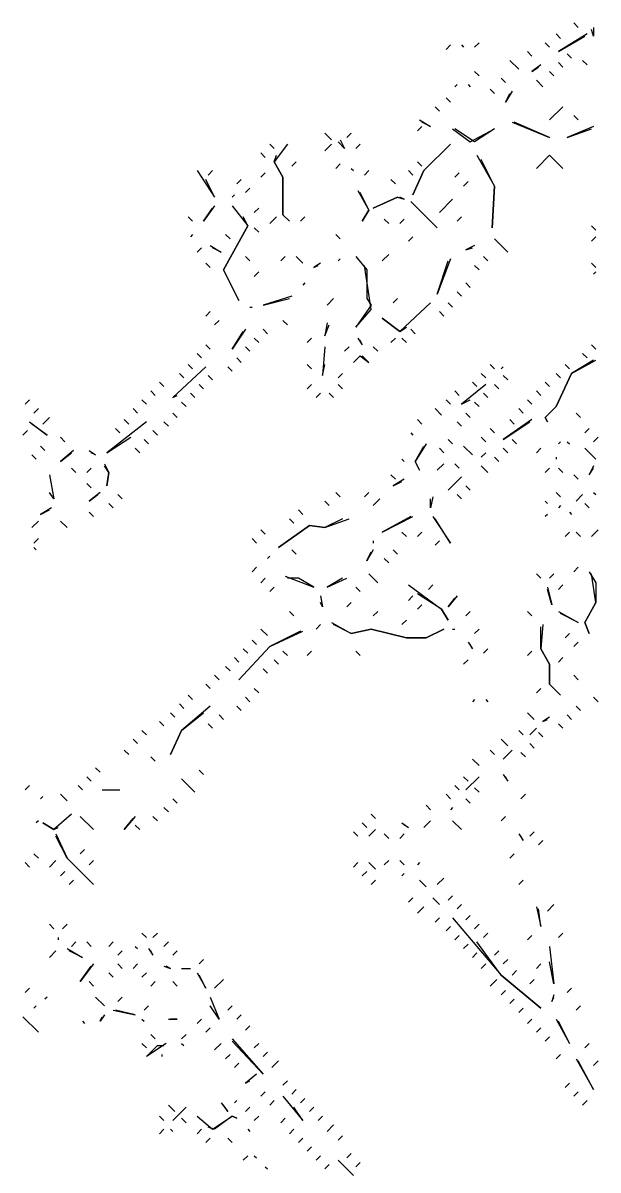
# Model space of a CAD drawing. Extents: x 1 to 2775, y -31 to 2075.
# Drawn here: x 1711.8 to 1755.3, y 828.6 to 915.3 of the extents above; entities that cross this region are included whole.
import ezdxf

# ---------------------------------------------------------------- set-up
doc = ezdxf.new("R2010")
doc.units = 0
doc.layers.add('LINEWORK', color=4, linetype='CONTINUOUS')

msp = doc.modelspace()

# ---------------------------------------------------------------- linework, layer by layer
at = {"layer": 'LINEWORK'}
for points in [[(1753.5, 915.3333), (1753.8333, 915)], [(1752.1667, 914.5), (1752.5, 914.1667)], [(1754.5, 914.5), (1752.3333, 913.1667), (1754.3333, 914.3333)], [(1755, 915), (1755, 914.3333), (1754.8333, 914.8333)], [(1744.1667, 913.6667), (1743.8333, 913.3333)], [(1745, 913.6667), (1745.1667, 913.5)], [(1746.3333, 913.8333), (1746, 913.5)], [(1751.3333, 913.8333), (1751.6667, 913.5)], [(1750, 913.1667), (1750.3333, 912.8333)], [(1753, 913), (1753.3333, 912.6667)], [(1748.6667, 912.5), (1749.3333, 911.8333)], [(1751, 912.1667), (1750.3333, 911.6667), (1750.8333, 912)], [(1752.3333, 912.3333), (1752.6667, 912)], [(1754.1667, 912.5), (1754.5, 912.1667)], [(1746, 911.6667), (1746.3333, 911.3333)], [(1748, 911.1667), (1748.3333, 910.8333)], [(1750.6667, 911), (1751.1667, 910.5)], [(1751.6667, 911.6667), (1752, 911.3333)], [(1744.6667, 910.6667), (1744.5, 910.5)], [(1745.5, 910.6667), (1745.6667, 910.5)], [(1747.1667, 910.3333), (1747.5, 910)], [(1748.8333, 910.1667), (1748.3333, 909.3333), (1748.6667, 910)], [(1743.8333, 909.6667), (1744.1667, 909.3333)], [(1743, 909), (1743.3333, 908.6667)], [(1752.6667, 909), (1751.6667, 908)], [(1753.5, 908.3333), (1753.8333, 908)], [(1742, 907.5), (1741.6667, 907.1667)], [(1741.8333, 908), (1742.6667, 907.5), (1742, 907.8333)], [(1748.8333, 907.8333), (1751.6667, 906.6667), (1749, 907.8333)], [(1755, 907.5), (1753, 906.6667), (1754.8333, 907.3333)], [(1734.6667, 907), (1735.1667, 906.5)], [(1736.6667, 907), (1736.3333, 906.6667)], [(1744.3333, 907.3333), (1745.6667, 906.3333), (1747.5, 907.3333), (1746, 906.3333), (1744.5, 907.3333)], [(1730.5, 906.1667), (1730.8333, 905.8333)], [(1731.8333, 906.1667), (1730.8333, 904.8333), (1731.5, 903.6667), (1731.5, 900.8333), (1732, 900.3333), (1731.5, 900.8333), (1731.5, 903.6667), (1730.8333, 904.8333), (1731, 905.3333)], [(1735.1667, 906.1667), (1734.6667, 905.6667)], [(1735.8333, 906.5), (1736.1667, 905.8333), (1735.6667, 906.3333)], [(1737.3333, 906.1667), (1737, 905.8333)], [(1744.1667, 906.1667), (1742.1667, 904.1667), (1741.3333, 902.3333), (1742.1667, 904.1667)], [(1729.8333, 905.5), (1730.1667, 905.1667)], [(1732.5, 904.8333), (1732.1667, 904.5)], [(1741.6667, 904.8333), (1742, 904.5)], [(1746.1667, 905.3333), (1747.5, 903), (1747.3333, 899.8333), (1747.5, 903), (1746.5, 905)], [(1751.6667, 905.3333), (1750.6667, 904.3333), (1751.6667, 905.3333), (1752.6667, 904.3333)], [(1725, 904.1667), (1726.3333, 902.1667), (1725.6667, 903.5)], [(1726.1667, 904.1667), (1725.8333, 903.8333)], [(1730.1667, 904), (1729.8333, 903.6667)], [(1735.8333, 904.6667), (1735.5, 904.3333)], [(1736.6667, 904.3333), (1736.8333, 904.1667)], [(1738, 904.1667), (1737.6667, 903.8333)], [(1741, 904.1667), (1741.3333, 903.8333)], [(1744.8333, 904), (1744.5, 903.6667)], [(1728.3333, 903.5), (1728, 903.1667)], [(1739.6667, 903.5), (1740, 903.1667)], [(1745.5, 903.3333), (1745.1667, 903)], [(1727.8333, 902.3333), (1727.6667, 902.1667)], [(1729, 902.8333), (1728.6667, 902.5)], [(1737.1667, 902.6667), (1738, 901.1667), (1737.5, 900.3333), (1738, 901.1667), (1737.3333, 902.5)], [(1726.3333, 901.5), (1725.5, 900.3333), (1726.1667, 901.3333)], [(1727.6667, 901.5), (1728.8333, 900), (1727, 896.6667), (1728.1667, 894.3333), (1727, 896.6667), (1728.8333, 900), (1728.5, 900.6667)], [(1729.6667, 901.3333), (1729.3333, 901)], [(1740.1667, 902.1667), (1738.3333, 901.3333), (1740.1667, 902.1667), (1740.6667, 902), (1740.3333, 902.1667)], [(1741.1667, 901.8333), (1743.1667, 899.8333)], [(1744.3333, 902), (1743.3333, 901)], [(1724.3333, 900.6667), (1724.6667, 900.3333)], [(1731, 900.6667), (1730.5, 900.1667)], [(1733.1667, 900.6667), (1732.8333, 900.3333)], [(1739.1667, 900.5), (1739.5, 900.1667)], [(1740.6667, 900.5), (1740.3333, 900.1667)], [(1745, 900.6667), (1744.6667, 900.3333)], [(1729.3333, 899.8333), (1729.6667, 899.5)], [(1754.8333, 900), (1755.1667, 899.6667)], [(1724.6667, 899.3333), (1724.5, 899.1667)], [(1727.1667, 899.3333), (1727.5, 899)], [(1735.5, 899.3333), (1735.8333, 899)], [(1741.3333, 899.1667), (1741, 898.8333)], [(1747.5, 899), (1748.5, 898)], [(1755.1667, 899.1667), (1754.8333, 898.8333)], [(1725.3333, 898.3333), (1725, 898)], [(1726, 898.5), (1726.8333, 898), (1726.1667, 898.3333)], [(1746, 898.5), (1745.3333, 898.1667), (1745.8333, 898.3333)], [(1725.6667, 897.1667), (1726, 896.8333)], [(1728.6667, 897.6667), (1729, 897.3333)], [(1731.6667, 897.6667), (1731.3333, 897.3333)], [(1732.5, 897.6667), (1733, 897.1667)], [(1734.3333, 897.1667), (1733.8333, 896.8333), (1734.1667, 897)], [(1735.8333, 897.5), (1735.6667, 897.3333)], [(1737, 897.6667), (1737.8333, 896.6667), (1737.8333, 894.5), (1738.1667, 894), (1737, 892.3333), (1738.1667, 893.6667), (1737.6667, 897)], [(1739.5, 897.8333), (1739, 897.3333)], [(1744.1667, 897.5), (1743.1667, 894.8333), (1744, 897.3333)], [(1746, 897), (1746.3333, 896.6667)], [(1746.6667, 897.6667), (1747, 897.3333)], [(1754.8333, 897.1667), (1755.1667, 896.8333)], [(1729.6667, 896.5), (1729.3333, 896.1667)], [(1755.1667, 896.5), (1755, 896.3333)], [(1733.1667, 895.6667), (1733, 895.5)], [(1745.3333, 895.6667), (1745.6667, 895.3333)], [(1732.1667, 894.6667), (1730, 894), (1732, 894.5)], [(1735.3333, 894.5), (1734.8333, 894)], [(1740.1667, 894.5), (1739.8333, 894.1667)], [(1744.6667, 895), (1745, 894.6667)], [(1729, 893.8333), (1729.1667, 893.8333)], [(1742.6667, 894.1667), (1740.3333, 892), (1739, 893), (1740.3333, 892), (1740.8333, 892.3333)], [(1744, 894.1667), (1744.3333, 893.8333)], [(1726, 893.5), (1725.6667, 893.1667)], [(1726.6667, 892.8333), (1726.3333, 892.5)], [(1731.5, 892.8333), (1731.8333, 892.5)], [(1734.8333, 892.6667), (1734.6667, 891.6667), (1735, 892.5)], [(1743.3333, 893.5), (1743.6667, 893.1667)], [(1728.6667, 892.1667), (1727.6667, 890.6667), (1728.5, 892)], [(1730, 892.1667), (1730.3333, 891.8333)], [(1741.1667, 892.1667), (1741.5, 891.8333)], [(1725.6667, 891), (1726, 890.6667)], [(1729.3333, 891.5), (1729.6667, 891.1667)], [(1733.6667, 891.5), (1733.3333, 891.1667)], [(1737.1667, 891.5), (1737.5, 891), (1737.3333, 891.3333)], [(1740, 891.5), (1739.6667, 891.1667)], [(1740.5, 891.5), (1740.8333, 891.1667)], [(1754.8333, 891), (1755.1667, 890.6667)], [(1725, 890.3333), (1725.3333, 890)], [(1728.6667, 890.8333), (1729, 890.5)], [(1734.6667, 890.8333), (1734.5, 888.6667), (1734.6667, 889.5)], [(1736.5, 890.8333), (1736.1667, 890.5)], [(1737.3333, 890.1667), (1736.8333, 889.6667), (1737.3333, 890.1667), (1738, 889.6667), (1737.5, 890.1667)], [(1738.3333, 890.8333), (1738.6667, 890.5)], [(1754.1667, 890.3333), (1754.5, 890)], [(1725.6667, 889.3333), (1723.1667, 887), (1723.5, 887.1667)], [(1724.3333, 889.5), (1724.6667, 889.1667)], [(1727.3333, 889.3333), (1727.6667, 889)], [(1728, 890), (1728.3333, 889.6667)], [(1733.3333, 889.5), (1733.6667, 889.1667)], [(1747.1667, 889.5), (1747.5, 889.1667)], [(1748.1667, 889.3333), (1748, 889.1667)], [(1755, 889.8333), (1753.3333, 888.8333), (1752.1667, 886.3333), (1751.3333, 885.5), (1751.5, 885.1667), (1751.3333, 885.5), (1752.1667, 886.3333), (1753.3333, 888.8333), (1755.1667, 889.8333)], [(1752.8333, 889.5), (1753.1667, 889.1667)], [(1723.6667, 888.8333), (1724, 888.5)], [(1725.8333, 888.6667), (1726.1667, 888.3333)], [(1736, 888.8333), (1735.6667, 888.5)], [(1746.5, 888.8333), (1746.8333, 888.5)], [(1748.1667, 888.6667), (1748.5, 888.3333)], [(1752.1667, 888.8333), (1752.5, 888.5)], [(1721.5, 887.5), (1721.8333, 887.1667)], [(1722.1667, 888.1667), (1722.5, 887.8333)], [(1725.1667, 888), (1725.5, 887.6667)], [(1733.6667, 888), (1733.3333, 887.6667)], [(1735.6667, 888), (1736, 887.6667)], [(1744.5, 887.5), (1744.8333, 887.1667)], [(1746.8333, 888), (1745, 886.5), (1745.6667, 886.8333)], [(1745.8333, 888.1667), (1746.1667, 887.8333)], [(1747.5, 888), (1747.8333, 887.6667)], [(1750.6667, 887.5), (1751, 887.1667)], [(1751.3333, 888.1667), (1751.6667, 887.8333)], [(1712.3333, 886.8333), (1712, 886.5)], [(1720.8333, 886.8333), (1721.1667, 886.5)], [(1723.8333, 886.6667), (1724.1667, 886.3333)], [(1724.5, 887.3333), (1724.8333, 887)], [(1734.3333, 887.3333), (1734, 887)], [(1735, 887.3333), (1735.3333, 887)], [(1743.8333, 886.8333), (1744.1667, 886.5)], [(1746, 886.6667), (1746.3333, 886.3333)], [(1746.6667, 887.3333), (1747, 887)], [(1750, 886.8333), (1750.3333, 886.5)], [(1713, 886.1667), (1712.6667, 885.8333)], [(1720.1667, 886.1667), (1720.5, 885.8333)], [(1723.1667, 885.8333), (1723.5, 885.5)], [(1743, 886.1667), (1743.5, 885.6667)], [(1745.3333, 885.8333), (1745.6667, 885.5)], [(1749.3333, 886.1667), (1749.6667, 885.8333)], [(1753.6667, 885.8333), (1754, 885.5)], [(1712.3333, 885.1667), (1713.6667, 884.1667), (1712.5, 885)], [(1713.8333, 885.5), (1713.3333, 885)], [(1721.1667, 885.1667), (1718.1667, 882.8333), (1720, 884)], [(1719.5, 885.3333), (1719.8333, 885)], [(1722.5, 885.1667), (1722.8333, 884.8333)], [(1741.6667, 885.3333), (1742, 885)], [(1744.6667, 885.1667), (1745, 884.8333)], [(1750.3333, 885.3333), (1748.1667, 883.8333), (1750.1667, 885.1667)], [(1748.6667, 885.3333), (1749, 885)], [(1712.1667, 884.5), (1711.8333, 884.1667)], [(1714.6667, 884), (1715, 883.6667)], [(1718.8333, 884.6667), (1719.1667, 884.3333)], [(1721.6667, 884.5), (1722, 884.1667)], [(1741.1667, 884.3333), (1741.3333, 884.1667)], [(1746.5, 884), (1746.8333, 883.6667)], [(1747.1667, 884.6667), (1747.5, 884.3333)], [(1754.6667, 884.6667), (1754.3333, 884.3333)], [(1755.3333, 884), (1755, 883.6667)], [(1713.1667, 883.3333), (1713.5, 883)], [(1720.3333, 883.1667), (1720.6667, 882.8333)], [(1721, 883.8333), (1721.3333, 883.5)], [(1742.3333, 883.5), (1741.5, 882.1667), (1741.8333, 881.5), (1741.5, 882.1667), (1742.1667, 883.3333)], [(1743.3333, 883.1667), (1743.6667, 882.8333)], [(1744, 883.8333), (1744.3333, 883.5)], [(1745.1667, 883.3333), (1745.8333, 882.6667)], [(1748.1667, 883.1667), (1748.5, 882.8333)], [(1748.8333, 883.8333), (1749.1667, 883.5)], [(1751, 883.1667), (1750.6667, 882.8333)], [(1752.5, 883.6667), (1752.3333, 883.5)], [(1753, 883.6667), (1753.1667, 883.5)], [(1754.3333, 883.1667), (1755.1667, 882.3333)], [(1712.5, 882.6667), (1712.8333, 882.3333)], [(1715.6667, 883), (1714.6667, 882.1667), (1715.5, 882.8333)], [(1716.8333, 883), (1717.3333, 882.6667), (1717, 882.8333)], [(1740.5, 882.3333), (1740.6667, 882.1667)], [(1746.8333, 882.8333), (1746.5, 882.5)], [(1747.5, 882.5), (1747.8333, 882.1667)], [(1752.1667, 882.5), (1752.1667, 882.3333)], [(1715.5, 881.6667), (1715.8333, 881.3333)], [(1717, 881.6667), (1716.6667, 881.3333)], [(1718, 882), (1718.3333, 881.3333), (1718.1667, 880.3333), (1718.3333, 881.3333), (1718, 881.8333)], [(1743.6667, 882), (1743.1667, 881.5)], [(1744.5, 882), (1744.8333, 881.6667)], [(1746.5, 881.8333), (1747, 881.3333)], [(1751.6667, 881.6667), (1751.3333, 881.3333)], [(1752.3333, 881.6667), (1752.6667, 881.3333)], [(1755, 881.8333), (1754.6667, 881.1667), (1755, 881.6667)], [(1713.8333, 881.1667), (1714.1667, 879.3333), (1713.8333, 879.8333)], [(1739.6667, 881.1667), (1740, 880.8333)], [(1740.6667, 880.8333), (1739.8333, 880.3333), (1740.5, 880.6667)], [(1745, 881), (1744, 880), (1744.8333, 880.8333)], [(1753.5, 881.1667), (1753.8333, 880.8333)], [(1716.6667, 880.5), (1717, 880.1667)], [(1717.6667, 879.8333), (1716.8333, 879.1667), (1717.5, 879.6667)], [(1719, 879.6667), (1719.3333, 879.3333)], [(1735.5, 879.8333), (1735.8333, 879.5)], [(1738, 879.8333), (1737.6667, 879.5)], [(1744.6667, 879.6667), (1745, 879.3333)], [(1745.3333, 880.3333), (1745.6667, 880)], [(1752.1667, 879.8333), (1752.5, 879.5)], [(1754.1667, 879.6667), (1753.6667, 879.1667)], [(1755, 879.8333), (1755.1667, 879.6667)], [(1718.3333, 879), (1718.6667, 878.6667)], [(1734.6667, 879.1667), (1735, 878.8333)], [(1738.8333, 879.3333), (1738.3333, 878.8333)], [(1742.8333, 879.5), (1742.6667, 878.6667), (1742.6667, 879.3333)], [(1751.3333, 879.1667), (1751.5, 879)], [(1752.5, 878.8333), (1752.3333, 878.6667)], [(1754.3333, 879), (1754.6667, 878.6667)], [(1714, 878.6667), (1713.1667, 878.1667), (1713.8333, 878.5)], [(1716.8333, 878.3333), (1717.1667, 878)], [(1732.6667, 878.5), (1733, 878.1667)], [(1741.1667, 878), (1739, 876.8333), (1741.3333, 878)], [(1742.8333, 878), (1744.1667, 876), (1743, 877.8333)], [(1751.5, 878.1667), (1751.3333, 878)], [(1753.1667, 878.3333), (1753.3333, 878.1667)], [(1713, 877.6667), (1712.5, 877.1667)], [(1714.6667, 877.6667), (1715.1667, 877.1667)], [(1736, 877.8333), (1734.6667, 877.1667), (1733.5, 877.3333), (1731.1667, 875.6667), (1733.5, 877.3333), (1734.6667, 877.1667), (1736.5, 877.8333)], [(1732, 877.8333), (1732.3333, 877.5)], [(1713, 876.3333), (1712.6667, 876)], [(1729.1667, 876.3333), (1729.5, 876)], [(1729.8333, 877), (1730.1667, 876.6667)], [(1740.5, 876.8333), (1740.8333, 876.5)], [(1742, 876.8333), (1741.6667, 876.5)], [(1753.1667, 876.8333), (1752.8333, 876.5)], [(1753.6667, 876.8333), (1754, 876.5)], [(1755.3333, 877), (1754.8333, 876.5)], [(1712.6667, 875.6667), (1712.8333, 875.5)], [(1732.1667, 875.5), (1732.5, 875.1667)], [(1738.3333, 875.5), (1737.8333, 874.6667), (1738.1667, 875.3333)], [(1738.3333, 876.1667), (1738.3333, 876)], [(1739.8333, 875.5), (1740.1667, 875.1667)], [(1743.3333, 876.1667), (1743, 875.8333)], [(1730.5, 875), (1730.3333, 874.8333)], [(1739.1667, 874.8333), (1739.5, 874.5)], [(1729.5, 874.1667), (1729.1667, 873.8333)], [(1738, 873.6667), (1738.6667, 873)], [(1750.6667, 873.6667), (1751, 873.3333)], [(1752, 873.6667), (1751.6667, 873.3333)], [(1753.8333, 874.1667), (1753.5, 873.8333)], [(1754.6667, 873.8333), (1755.1667, 873), (1755.1667, 871.5), (1754.3333, 870), (1754.6667, 869.1667), (1754.3333, 870), (1755.1667, 871.5), (1754.8333, 873.6667)], [(1730.1667, 873.3333), (1729.8333, 873)], [(1731.6667, 873.5), (1733.8333, 872.6667), (1732.6667, 873.3333), (1731.8333, 873.3333)], [(1736, 873.3333), (1734.8333, 872.6667), (1736.3333, 873.3333)], [(1741, 872.8333), (1743.5, 871), (1744, 870.1667), (1743.5, 871), (1741.6667, 872.1667)], [(1742.8333, 872.8333), (1742.5, 872.5)], [(1752.6667, 872.8333), (1752.3333, 872.5)], [(1730.8333, 872.6667), (1730.5, 872.3333)], [(1734.3333, 872), (1734.5, 871.1667), (1734.3333, 871.5)], [(1737, 872.6667), (1737.3333, 872.3333)], [(1741.3333, 872), (1741, 871.6667)], [(1744.6667, 872), (1744, 871.1667), (1744.5, 871.8333)], [(1751.5, 872.6667), (1751.8333, 871.3333), (1751.5, 872.5)], [(1736.6667, 871.5), (1736.3333, 871.1667)], [(1742, 871.3333), (1741.6667, 871)], [(1732, 870.8333), (1732.3333, 870.5)], [(1738.6667, 870.8333), (1738.3333, 870.5)], [(1740.8333, 870.1667), (1740.5, 869.8333)], [(1745.6667, 870.8333), (1745.3333, 870.5)], [(1750, 870.8333), (1750.3333, 870.5)], [(1752.3333, 870.8333), (1753.8333, 870), (1752.5, 870.6667)], [(1732.8333, 869.3333), (1730.5, 868.1667), (1728.1667, 865.6667), (1730.5, 868.1667), (1733, 869.3333)], [(1729.8333, 869.5), (1730.3333, 869)], [(1734.3333, 869.8333), (1734, 869.5)], [(1735.1667, 870), (1736.6667, 869.1667), (1738.1667, 869.5), (1740.8333, 868.8333), (1742.3333, 868.8333), (1743.6667, 869.5), (1742.3333, 868.8333), (1740.8333, 868.8333), (1738.1667, 869.5), (1736.6667, 869.1667), (1735.3333, 869.8333)], [(1744.3333, 869.5), (1744.5, 869.5)], [(1746.3333, 869.5), (1746, 869.1667)], [(1751.1667, 869.8333), (1751, 868), (1751.6667, 866.8333), (1751.6667, 865.3333), (1752.5, 864.5), (1751.6667, 865.3333), (1751.6667, 866.8333), (1751, 868), (1751, 869.6667)], [(1729.1667, 868.6667), (1729.5, 868.3333)], [(1745.5, 868.5), (1745.8333, 868), (1745.6667, 868.3333)], [(1753.1667, 869.1667), (1752.8333, 868.8333)], [(1753.8333, 868.5), (1753.5, 868.1667)], [(1728.5, 868), (1728.8333, 867.6667)], [(1731.5, 867.8333), (1731.8333, 867.5)], [(1733.6667, 867.8333), (1733.3333, 867.5)], [(1737, 867.8333), (1737.3333, 867.5)], [(1747, 868), (1746.6667, 867.6667)], [(1750.3333, 867.8333), (1750, 867.5)], [(1727.1667, 866.6667), (1727.5, 866.3333)], [(1727.8333, 867.3333), (1728.1667, 867)], [(1730.8333, 867.1667), (1731.1667, 866.8333)], [(1745.5, 867.1667), (1745.1667, 866.8333)], [(1752.6667, 867.3333), (1752.3333, 867)], [(1726.3333, 866), (1726.6667, 865.6667)], [(1730, 866.5), (1730.3333, 866.1667)], [(1753.5, 866), (1753.8333, 865.6667)], [(1725.6667, 865.3333), (1726, 865)], [(1729.3333, 865), (1729.6667, 864.6667)], [(1751, 865), (1750.6667, 864.6667)], [(1724.3333, 864.5), (1724.6667, 864.1667)], [(1728.6667, 864.3333), (1729, 864)], [(1746, 864.1667), (1745.8333, 864)], [(1746.8333, 864.1667), (1747, 864)], [(1755, 864.3333), (1755.3333, 864)], [(1726, 863.6667), (1723.8333, 861.8333), (1723, 860), (1723.8333, 861.8333), (1725.5, 863.1667)], [(1723, 863.1667), (1723.3333, 862.8333)], [(1723.6667, 863.8333), (1724, 863.5)], [(1728, 863.6667), (1728.3333, 863.3333)], [(1750, 863.1667), (1750.5, 862.6667)], [(1753.6667, 863.6667), (1754, 863.3333)], [(1722.1667, 862.5), (1722.5, 862.1667)], [(1725.8333, 862.3333), (1726.1667, 862)], [(1726.6667, 863), (1727, 862.6667)], [(1751.6667, 862.8333), (1751.1667, 862.5), (1751.5, 862.6667)], [(1752.3333, 862.3333), (1752.6667, 862)], [(1753, 863), (1753.3333, 862.6667)], [(1720.8333, 861.8333), (1721.1667, 861.5)], [(1749.3333, 861.8333), (1749.6667, 861.5)], [(1750.6667, 862), (1750.1667, 861.5)], [(1750.8333, 861.6667), (1751.1667, 861.3333)], [(1720.1667, 861.1667), (1720.5, 860.8333)], [(1748, 861.1667), (1748.5, 860.6667)], [(1750.1667, 860.8333), (1750.5, 860.5)], [(1719.5, 860.3333), (1719.8333, 860)], [(1721.5, 859.8333), (1721.8333, 859.5)], [(1747.1667, 860.3333), (1747.5, 860)], [(1748.8333, 860.3333), (1748.1667, 859.6667)], [(1749.5, 860.1667), (1749.8333, 859.8333)], [(1717.3333, 859), (1717.6667, 858.6667)], [(1725.1667, 858.8333), (1725.5, 858.5)], [(1745.8333, 859.6667), (1746.3333, 859.1667)], [(1716.6667, 858.3333), (1717, 858)], [(1723.8333, 858.1667), (1724.8333, 857.1667)], [(1745.1667, 858.3333), (1745.5, 858)], [(1746.3333, 858.3333), (1745.3333, 857.3333)], [(1748.1667, 858.5), (1748.5, 858), (1748.3333, 858.3333)], [(1712.3333, 857.6667), (1712, 857.3333)], [(1716, 857.6667), (1716.3333, 857.3333)], [(1717.8333, 857.3333), (1719.1667, 857.3333)], [(1744.5, 857.6667), (1744.8333, 857.3333)], [(1746, 857.5), (1746.3333, 857.1667)], [(1713.3333, 856.8333), (1713.1667, 856.6667)], [(1714.6667, 857), (1715.1667, 856.5)], [(1723.1667, 856.6667), (1723.5, 856.3333)], [(1743.8333, 857), (1744.1667, 856.6667)], [(1745.3333, 856.6667), (1745.6667, 856.3333)], [(1749.8333, 857), (1749.5, 856.6667)], [(1715.5, 855.5), (1714.1667, 854.3333), (1713.3333, 854.8333), (1714.1667, 854.3333), (1714.5, 854.5)], [(1722.5, 856), (1722.8333, 855.6667)], [(1738.1667, 855.5), (1738.5, 855.1667)], [(1742.3333, 856.1667), (1742.6667, 855.8333)], [(1744.3333, 856), (1744.1667, 855.8333)], [(1713, 855), (1712.8333, 854.8333)], [(1716.1667, 855.3333), (1717.1667, 854.3333)], [(1720.3333, 855.3333), (1719.5, 854.3333), (1720.1667, 855.1667)], [(1720.3333, 854.6667), (1720.6667, 854.3333)], [(1721.6667, 855.3333), (1722, 855)], [(1737.5, 854.8333), (1737.8333, 854.5)], [(1740.5, 854.8333), (1741, 854.5), (1740.6667, 854.6667)], [(1742.6667, 855), (1742.1667, 854.5)], [(1744.3333, 855), (1745, 854.3333)], [(1748.3333, 855.3333), (1748, 855)], [(1714.3333, 854), (1715.1667, 852.1667), (1717.1667, 850.1667), (1715.1667, 852.1667), (1714.3333, 853.8333)], [(1736.8333, 854.1667), (1737.1667, 853.8333)], [(1738.5, 854.3333), (1738, 853.8333)], [(1739.1667, 854), (1739.5, 853.6667)], [(1740.6667, 854), (1740.3333, 853.6667)], [(1749.3333, 854), (1749.6667, 853.5), (1749.5, 853.8333)], [(1750.5, 854.1667), (1750.1667, 853.8333)], [(1716.5, 852.8333), (1716.1667, 852.5)], [(1751.1667, 853.5), (1750.8333, 853.1667)], [(1712.6667, 852.5), (1713, 852.1667)], [(1714.3333, 852), (1713.8333, 851.5)], [(1717.1667, 852), (1716.8333, 851.6667)], [(1739.5, 852), (1739.1667, 851.6667)], [(1740.3333, 852), (1740.6667, 851.6667)], [(1749, 852.5), (1748.6667, 852.1667)], [(1712, 851.8333), (1712.3333, 851.5)], [(1715, 851.1667), (1714.6667, 850.8333)], [(1737.1667, 851.8333), (1736.8333, 851.5)], [(1737.8333, 851.1667), (1737.5, 850.8333)], [(1738, 851.8333), (1738.5, 851.3333)], [(1741.8333, 851.8333), (1741.6667, 851.6667)], [(1715.6667, 850.5), (1715.3333, 850.1667)], [(1738.5, 850.5), (1738.1667, 850.1667)], [(1740.6667, 851), (1740.5, 850.8333)], [(1741.8333, 850.5), (1742.3333, 850)], [(1743.6667, 850.6667), (1743.1667, 850.1667)], [(1749.6667, 850.5), (1749.3333, 850.1667)], [(1744.3333, 849.3333), (1744, 849)], [(1741.3333, 849.1667), (1741, 848.8333)], [(1742.1667, 848.5), (1741.6667, 848)], [(1742.8333, 849.1667), (1743.3333, 848.6667)], [(1745, 848.6667), (1744.6667, 848.3333)], [(1750.6667, 848.5), (1751, 847), (1750.8333, 848.3333)], [(1752, 848.6667), (1751.5, 848.1667)], [(1743.3333, 847.6667), (1743, 847.3333)], [(1744.3333, 847.6667), (1748, 843.3333), (1751, 840.8333), (1748, 843.3333), (1746.1667, 845.8333)], [(1745.6667, 847.8333), (1745.3333, 847.5)], [(1713.8333, 847.1667), (1714.1667, 846.8333)], [(1715.1667, 847.1667), (1714.8333, 846.8333)], [(1744.1667, 847), (1743.8333, 846.6667)], [(1746.3333, 847.1667), (1746, 846.8333)], [(1714.5, 846.1667), (1714.5, 846)], [(1715.8333, 845.8333), (1715.5, 845.5)], [(1716.6667, 845.8333), (1717, 845.5)], [(1718.6667, 845.8333), (1718.3333, 845.5)], [(1720.8333, 846.5), (1721.1667, 846.1667)], [(1722, 846.5), (1721.6667, 846.1667)], [(1722.8333, 845.8333), (1722.5, 845.5)], [(1744.8333, 846.3333), (1744.5, 846)], [(1747, 846.5), (1746.6667, 846.1667)], [(1750.3333, 846.3333), (1750, 846)], [(1752.6667, 846.5), (1752.3333, 846.1667)], [(1714.3333, 845.1667), (1713.8333, 844.6667)], [(1715.1667, 845.3333), (1716.3333, 844.6667), (1715.3333, 845.1667)], [(1719.3333, 845.1667), (1719, 844.8333)], [(1720.3333, 845.5), (1720.5, 845.3333)], [(1721.3333, 845.3333), (1721.6667, 844.8333), (1721.5, 845.1667)], [(1723.5, 845.1667), (1723.1667, 844.8333)], [(1745.5, 845.6667), (1745.1667, 845.3333)], [(1746.1667, 845), (1745.8333, 844.6667)], [(1747.8333, 845.1667), (1747.5, 844.8333)], [(1751.6667, 845.5), (1752, 842.6667), (1751.6667, 844.3333)], [(1717.1667, 844.1667), (1716.1667, 842.8333), (1717, 844)], [(1719, 844.1667), (1719.3333, 843.8333)], [(1720.5, 844.1667), (1720.1667, 843.8333)], [(1725.5, 844.5), (1725.1667, 844.1667)], [(1746.8333, 844.1667), (1746.5, 843.8333)], [(1748.5, 844.5), (1748.1667, 844.1667)], [(1751, 844.1667), (1750.6667, 843.8333)], [(1718.3333, 843.5), (1718.6667, 843.1667)], [(1721.1667, 843.5), (1720.8333, 843.1667)], [(1722.5, 844), (1723, 843.8333), (1722.6667, 844)], [(1723.8333, 843.8333), (1724.5, 843.8333)], [(1725, 843.5), (1725.6667, 842.3333), (1725.1667, 843.3333)], [(1749.1667, 843.6667), (1748.8333, 843.3333)], [(1716.8333, 842.8333), (1717.1667, 842.5)], [(1721.8333, 842.8333), (1721.5, 842.5)], [(1723.1667, 842.8333), (1723.5, 842.5)], [(1727, 843), (1726.3333, 842.3333)], [(1747.6667, 843), (1747.1667, 842.5)], [(1750.5, 843), (1750.1667, 842.6667)], [(1712.3333, 842.3333), (1712, 842)], [(1713.6667, 841.6667), (1713.5, 841.5)], [(1717.3333, 841.6667), (1718, 841)], [(1719.3333, 841.6667), (1719, 841.3333)], [(1726, 841.6667), (1726.6667, 840), (1726, 841)], [(1748.3333, 842.1667), (1748, 841.8333)], [(1749, 841.5), (1748.6667, 841.1667)], [(1752, 841.8333), (1751.8333, 841.3333), (1752, 841.6667)], [(1753.3333, 842.3333), (1753, 842)], [(1712.8333, 841), (1712.6667, 840.8333)], [(1718.6667, 840.6667), (1720.3333, 840.3333), (1718.8333, 840.6667)], [(1721.3333, 841), (1721, 840.6667)], [(1727.6667, 841), (1727.3333, 840.6667)], [(1749.6667, 840.8333), (1749.3333, 840.5)], [(1754, 841), (1753.6667, 840.6667)], [(1711.8333, 840.1667), (1713, 839)], [(1716.3333, 839.8333), (1716.5, 839.6667)], [(1718, 840.3333), (1717.6667, 839.8333), (1717.8333, 840.1667)], [(1720.8333, 840), (1721, 839.8333)], [(1722.8333, 840), (1723.5, 840), (1723, 840)], [(1725.3333, 840), (1725, 839.6667)], [(1728.3333, 840.3333), (1728, 840)], [(1750.3333, 840), (1750, 839.6667)], [(1752.1667, 840), (1753.1667, 838.1667), (1752.3333, 839.8333)], [(1726, 839.3333), (1725.6667, 839)], [(1729, 839.5), (1728.6667, 839.1667)], [(1751, 839.3333), (1750.6667, 839)], [(1720.8333, 838.1667), (1721.1667, 837.8333)], [(1722.6667, 838.1667), (1721.1667, 837.1667), (1722, 838), (1722.5, 838)], [(1721.5, 838.8333), (1721.8333, 838.5)], [(1724.1667, 838.8333), (1723.8333, 838.5)], [(1723.8333, 838.1667), (1724, 838)], [(1726.8333, 838.1667), (1726.3333, 837.6667)], [(1727.6667, 838.5), (1730, 835.8333), (1727.6667, 838.3333)], [(1729.6667, 838.1667), (1729.3333, 837.8333)], [(1751.6667, 838.6667), (1751.3333, 838.3333)], [(1754.6667, 838.1667), (1754.3333, 837.8333)], [(1722.3333, 837.3333), (1722.3333, 837.1667)], [(1727.5, 837.3333), (1727.1667, 837)], [(1730.3333, 837.5), (1730, 837.1667)], [(1752.5, 837.3333), (1752.1667, 837)], [(1728.1667, 836.6667), (1727.8333, 836.3333)], [(1731.1667, 836.8333), (1730.6667, 836.3333)], [(1753.6667, 837), (1755, 834.6667), (1753.8333, 836.8333)], [(1755.3333, 836.8333), (1755, 836.5)], [(1729.5, 835.8333), (1728.6667, 835.1667), (1729, 835.3333)], [(1731.8333, 835.3333), (1731.5, 835)], [(1732.5, 834.6667), (1732.1667, 834.3333)], [(1753.1667, 835.1667), (1752.8333, 834.8333)], [(1728, 833.8333), (1727.8333, 833.6667)], [(1730.1667, 834.5), (1729.8333, 834.1667)], [(1730.8333, 833.8333), (1730.5, 833.5)], [(1731.5, 834.1667), (1733, 832.3333), (1732.3333, 833.3333)], [(1733.1667, 834), (1732.8333, 833.6667)], [(1753.8333, 834.5), (1753.5, 834.1667)], [(1754.5, 833.8333), (1754.1667, 833.5)], [(1722.8333, 833.5), (1723.3333, 833)], [(1724.1667, 833.3333), (1723.1667, 832.3333)], [(1726.8333, 833.6667), (1727.3333, 833), (1727, 833.5)], [(1729, 833.3333), (1728.6667, 833)], [(1733.8333, 833.3333), (1733.5, 833)], [(1722.1667, 832.6667), (1722.5, 832.3333)], [(1723.8333, 832.5), (1724.1667, 832.1667)], [(1725, 832.6667), (1726.1667, 831.6667), (1727.6667, 832.6667), (1728, 832.5), (1727.6667, 832.6667), (1726.3333, 831.6667), (1725.8333, 831.8333)], [(1729.6667, 832.6667), (1729.3333, 832.3333)], [(1731.6667, 832.5), (1731.3333, 832.1667)], [(1734.5, 832.6667), (1734.1667, 832.3333)], [(1735.3333, 832), (1734.8333, 831.5)], [(1722.5, 831.6667), (1722.1667, 831.3333)], [(1723, 831.6667), (1723.1667, 831.5)], [(1725.3333, 831.6667), (1725, 831.3333)], [(1728.8333, 831.6667), (1729, 831.5)], [(1732.3333, 831.6667), (1732, 831.3333)], [(1736, 831.1667), (1735.6667, 830.8333)], [(1726, 831), (1725.6667, 830.6667)], [(1727.3333, 831), (1727.6667, 830.6667)], [(1733, 831), (1732.6667, 830.6667)], [(1733.6667, 830.3333), (1733.3333, 830)], [(1728.8333, 829.6667), (1728.5, 829.3333)], [(1729.3333, 829.6667), (1729.5, 829.5)], [(1734.3333, 829.6667), (1734, 829.3333)], [(1735.6667, 829.3333), (1736.8333, 828.1667)], [(1736.6667, 829.8333), (1736.3333, 829.5)], [(1730.1667, 828.8333), (1730.3333, 828.6667)], [(1735, 829), (1734.6667, 828.6667)], [(1737.3333, 829.1667), (1737, 828.8333)]]:
    msp.add_lwpolyline(points, dxfattribs=at)

doc.saveas('drawing.dxf')
